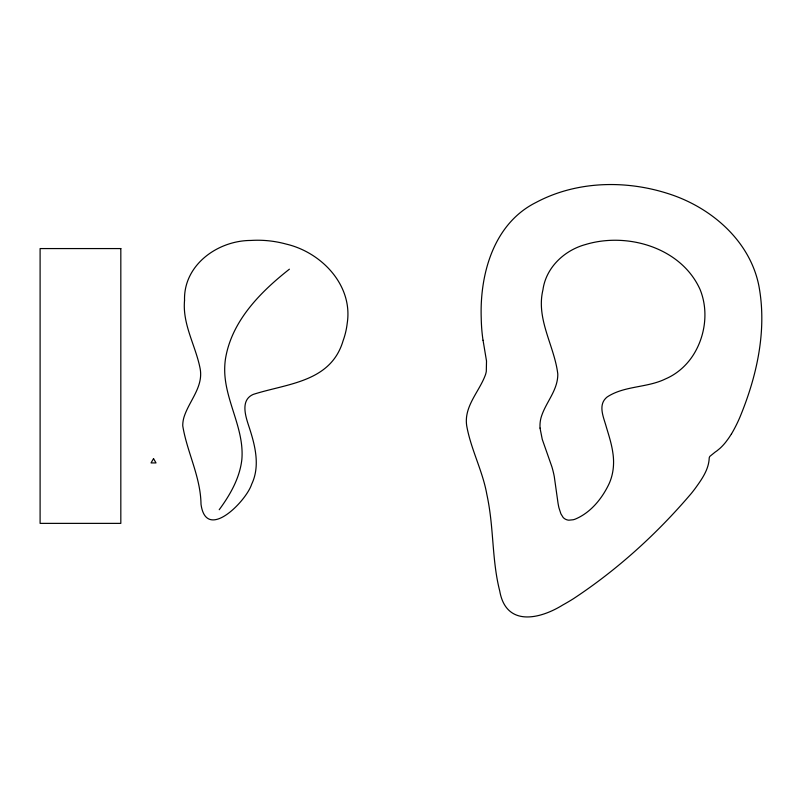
<?xml version="1.0" encoding="UTF-8"?>
<svg xmlns="http://www.w3.org/2000/svg" width="802" height="802" viewBox="0 0 802 802"><rect width="100%" height="100%" fill="white"/><g stroke="black" fill="none" stroke-linecap="round" stroke-linejoin="round"><path stroke-width="1.2" d="M731.484 433.782L730.873 434.784A85.323 85.323 0 0 1 728.416 438.534L725.94 441.872A53.644 53.644 0 0 1 719.895 448.418L716.998 450.794A30.356 30.356 0 0 1 715.304 451.967L709.86 456.368A5.855 5.855 0 0 0 709.219 457.902C708.848 469.571 701.68 479.486 695.083 488.588A199.377 199.377 0 0 1 691.434 493.29C657.189 533.581 617.51 569.671 573.32 598.783A224.951 224.951 0 0 1 562.703 605.039C539.616 619.375 505.972 626.953 499.716 590.924C492.949 564.518 493.531 536.999 489.641 510.142A229.562 229.562 0 0 0 486.824 494.303C482.614 470.674 470.814 449.17 466.674 425.601C463.837 406.103 479.506 391.526 485.561 374.474A28.501 28.501 0 0 0 486.303 371.346L486.513 361.03L483.045 340.228M219.217 509.711C230.144 494.854 239.788 478.072 241.863 459.426C244.249 430.915 227.948 405.411 225.101 377.582A75.268 75.268 0 0 1 225.412 359.236C231.437 321.201 260.359 292.018 289.402 269.181M540.027 428.078L542.262 439.376L551.896 466.804A100.13 100.13 0 0 1 554.272 476.518L558.002 503.004A76.791 76.791 0 0 0 558.954 507.846L560.909 513.841L563.074 517.36A8.21 8.21 0 0 0 564.578 518.673L565.129 519.024A8.982 8.982 0 0 0 568.808 520.187L573.159 519.756A23.308 23.308 0 0 0 574.954 519.235C590.402 512.919 601.731 499.014 608.838 484.288C613.46 474.473 614.502 463.265 612.818 452.619C611.585 443.847 608.838 435.396 606.302 426.935C603.706 417.361 597.43 404.729 607.134 397C624.437 385.562 647.164 387.988 665.69 378.825C677.911 373.592 688.066 364.098 694.712 352.659C705.67 333.822 708.366 309.823 700.066 289.472C681.259 247.607 627.324 231.818 585.49 244.54C564.347 250.294 545.972 267.537 542.934 289.843C535.866 319.306 554.413 345.782 557.791 373.993A33.654 33.654 0 0 1 557.601 377.922C555.997 392.609 544.999 403.827 541.029 417.742A31.629 31.629 0 0 0 540.047 428.078M483.005 340.238A172.921 172.921 0 0 1 481.23 318.073C479.676 274.094 493.711 223.537 536.037 202.455C576.137 181.031 625.069 179.818 667.865 193.533C710.522 206.896 749.7 240.269 758.822 285.532C767.263 330.143 756.887 376.359 739.715 417.672A146.185 146.185 0 0 1 731.544 433.822M184.54 300.389C182.305 324.63 195.828 345.893 200.199 368.94C203.407 387.115 189.011 401.05 183.959 417.271A30.025 30.025 0 0 0 182.746 425.782C187.056 452.368 200.61 476.528 201.011 504.268C206.244 542.342 246.364 500.939 251.607 484.338C260.49 465.872 255.016 444.98 248.951 426.574C245.582 416.348 240.119 400.088 253.242 394.404C287.266 383.446 330.795 382.333 343.086 340.77A76.451 76.451 0 0 0 347.206 323.346C353.191 285.291 321.472 252.299 286.234 244.099A107.749 107.749 0 0 0 250.886 240.45C217.803 240.48 183.437 264.911 184.54 300.389M153.533 458.614L151.047 462.924L156.019 462.924L153.533 458.614M120.821 248.57L40.1 248.57L40.1 523.375L120.821 523.375L120.821 248.57"/></g></svg>
